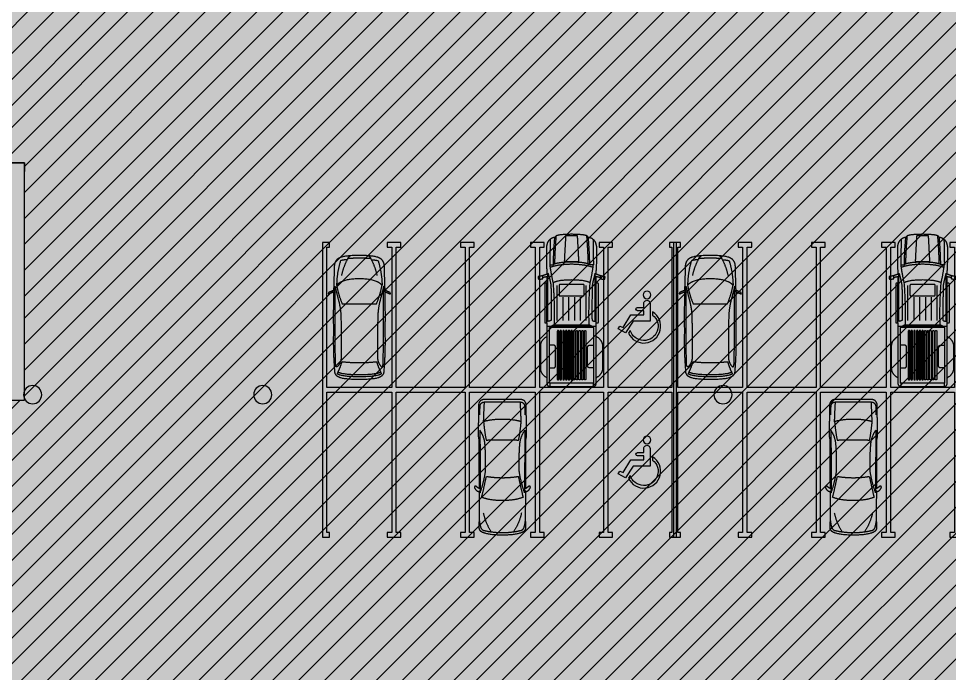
# Model space of a CAD drawing. Header units: metres. Extents: x 202 to 188551, y -77 to 23715.
# Drawn here: x 185257.68 to 185290.04, y 20878.57 to 20901.32 of the extents above; entities that cross this region are included whole.
import ezdxf

# ---------------------------------------------------------------- set-up
doc = ezdxf.new("R2010")
doc.units = ezdxf.units.M
for name, pattern in [('Public', [0]), ('Style Black Lines', [0]), ('Style Grey Lines', [0]), ('Style_30', [0]), ('Wall Style 01', [0])]:
    doc.linetypes.add(name, pattern=pattern)
for name, color, linetype, true_color in [('COLON', 5, 'Continuous', 0x0000ff), ('Import', 7, 'Continuous', 0xff1493), ('Import - Page 1', 7, 'Continuous', 0xff1493), ('Imported blocks_1', 7, 'Continuous', 0xc57dd9), ('Walls', 7, 'Continuous', 0x68db4c), ('Zoning', 7, 'Continuous', 0x47d2e2)]:
    doc.layers.add(name, color=color, linetype=linetype, true_color=true_color)

# ---------------------------------------------------------------- blocks, each defined once
blk = doc.blocks.new('Two rows parking A')
at = {"layer": 'Imported blocks_1', "linetype": 'Style Black Lines'}
blk.add_lwpolyline([(-5.995, 4.817), (-5.909, 4.817), (-5.909, 4.977), (-6.155, 4.977), (-6.155, -5.263), (-5.909, -5.263), (-5.909, -5.103), (-5.995, -5.103), (-5.995, -0.223), (-3.745, -0.223), (-3.745, -5.103), (-3.9, -5.103), (-3.9, -5.263), (-3.43, -5.263), (-3.43, -5.103), (-3.585, -5.103), (-3.585, -0.223), (-1.194, -0.223), (-1.194, -5.103), (-1.349, -5.103), (-1.349, -5.263), (-0.879, -5.263), (-0.879, -5.103), (-1.034, -5.103), (-1.034, -0.223), (1.241, -0.223), (1.241, -5.103), (1.086, -5.103), (1.086, -5.263), (1.556, -5.263), (1.556, -5.103), (1.401, -5.103), (1.401, -0.223), (3.618, -0.223), (3.618, -5.103), (3.463, -5.103), (3.463, -5.263), (3.933, -5.263), (3.933, -5.103), (3.778, -5.103), (3.778, -0.223), (5.995, -0.223), (5.995, -5.103), (5.909, -5.103), (5.909, -5.263), (6.155, -5.263), (6.155, 4.977), (5.909, 4.977), (5.909, 4.817), (5.995, 4.817), (5.995, -0.063), (3.778, -0.063), (3.778, 4.817), (3.933, 4.817), (3.933, 4.977), (3.463, 4.977), (3.463, 4.817), (3.618, 4.817), (3.618, -0.063), (1.401, -0.063), (1.401, 4.817), (1.556, 4.817), (1.556, 4.977), (1.086, 4.977), (1.086, 4.817), (1.241, 4.817), (1.241, -0.063), (-1.034, -0.063), (-1.034, 4.817), (-0.879, 4.817), (-0.879, 4.977), (-1.349, 4.977), (-1.349, 4.817), (-1.194, 4.817), (-1.194, -0.063), (-3.585, -0.063), (-3.585, 4.817), (-3.43, 4.817), (-3.43, 4.977), (-3.9, 4.977), (-3.9, 4.817), (-3.745, 4.817), (-3.745, -0.063), (-5.995, -0.063), (-5.995, 4.817)], close=True, dxfattribs=at)
at = {"layer": 'Imported blocks_1', "linetype": 'Style Grey Lines'}
for points in [[(1.512, 3.77), (1.508, 3.796)], [(1.653, 3.877), (1.667, 3.882)], [(1.653, 3.799), (1.675, 3.803)], [(3.366, 3.799), (3.344, 3.803)], [(3.366, 3.877), (3.352, 3.882)], [(3.507, 3.77), (3.511, 3.796)], [(2.003, 2.264), (2.003, 3.485)], [(3.016, 2.264), (3.016, 3.485)], [(2.21, 3.075), (2.21, 2.264)], [(2.406, 3.075), (2.406, 2.264)], [(2.613, 3.075), (2.613, 2.264)], [(2.809, 3.075), (2.809, 2.264)], [(5.237, 2.862), (5.237, 2.243), (4.645, 2.243), (4.385, 1.835), (4.132, 1.976), (4.187, 2.074), (4.301, 2.03), (4.575, 2.467), (5.022, 2.467), (5.022, 2.606), (4.802, 2.606)], [(4.802, 2.719), (5.02, 2.719), (5.02, 2.862)], [(5.327, 2.567), (5.327, 2.458)], [(1.651, 1.708), (1.651, 0.281)], [(2.013, 1.891), (2.013, 0.234)], [(2.066, 0.234), (2.066, 1.891)], [(2.105, 1.891), (2.105, 0.234)], [(2.159, 0.234), (2.159, 1.891)], [(2.204, 1.891), (2.204, 0.234)], [(2.258, 0.234), (2.258, 1.891)], [(2.299, 1.891), (2.299, 0.234)], [(2.352, 0.234), (2.352, 1.891)], [(2.392, 1.891), (2.392, 0.234)], [(2.445, 0.234), (2.445, 1.891)], [(2.483, 1.891), (2.483, 0.234)], [(2.536, 0.234), (2.536, 1.891)], [(2.574, 0.234), (2.574, 1.891)], [(2.627, 1.891), (2.627, 0.234)], [(2.667, 0.234), (2.667, 1.891)], [(2.72, 1.891), (2.72, 0.234)], [(2.761, 0.234), (2.761, 1.891)], [(2.815, 1.891), (2.815, 0.234)], [(2.86, 0.234), (2.86, 1.891)], [(2.914, 1.891), (2.914, 0.234)], [(2.953, 0.234), (2.953, 1.891)], [(3.006, 1.891), (3.006, 0.234)], [(3.368, 0.281), (3.368, 1.708)], [(4.549, 1.926), (4.489, 1.831)], [(1.757, 0.086), (1.757, -0.025)], [(3.262, 0.086), (3.262, -0.025)], [(5.237, -2.178), (5.237, -2.797), (4.645, -2.797), (4.385, -3.205), (4.132, -3.064), (4.187, -2.966), (4.301, -3.01), (4.575, -2.573), (5.022, -2.573), (5.022, -2.434), (4.802, -2.434)], [(4.802, -2.321), (5.02, -2.321), (5.02, -2.178)], [(5.327, -2.473), (5.327, -2.582)], [(4.549, -3.114), (4.489, -3.209)]]:
    blk.add_lwpolyline(points, dxfattribs=at)
for points in [[(5.265, 3.158, 1), (4.999, 3.158, 1), (5.265, 3.158)], [(5.265, -1.882, 1), (4.999, -1.882, 1), (5.265, -1.882)]]:
    blk.add_lwpolyline(points, format="xyb", close=True, dxfattribs=at)
for points in [[(4.726, 2.701), (4.726, 2.701)], [(4.726, -2.339), (4.726, -2.339)]]:
    blk.add_lwpolyline(points, close=True, dxfattribs=at)
at = {"layer": 'Imported blocks_1'}
for points, degree in [([(1.928, 4.234), (1.938, 4.744), (1.981, 5.213)], 2), ([(1.981, 5.213), (1.952, 5.188), (1.929, 5.156)], 2), ([(2.51, 5.263), (2.123, 5.263), (1.981, 5.213)], 2), ([(2.301, 5.189), (2.278, 4.765), (2.256, 4.342)], 2), ([(2.326, 5.214), (2.301, 5.214), (2.301, 5.189)], 2), ([(2.693, 5.214), (2.51, 5.214), (2.326, 5.214)], 2), ([(3.038, 5.213), (2.896, 5.263), (2.51, 5.263)], 2), ([(2.718, 5.189), (2.718, 5.214), (2.693, 5.214)], 2), ([(2.763, 4.342), (2.741, 4.765), (2.718, 5.189)], 2), ([(3.09, 5.156), (3.067, 5.188), (3.038, 5.213)], 2), ([(3.091, 4.234), (3.081, 4.744), (3.038, 5.213)], 2), ([(1.687, 5.006), (1.631, 4.891), (1.633, 4.763)], 2), ([(1.929, 5.156), (1.774, 5.136), (1.687, 5.006)], 2), ([(1.765, 5.089), (1.758, 4.647), (1.751, 4.205)], 2), ([(1.879, 4.208), (1.883, 4.683), (1.929, 5.156)], 2), ([(3.141, 4.208), (3.136, 4.683), (3.09, 5.156)], 2), ([(3.332, 5.006), (3.245, 5.136), (3.09, 5.156)], 2), ([(3.254, 5.089), (3.261, 4.647), (3.268, 4.205)], 2), ([(3.386, 4.763), (3.388, 4.891), (3.332, 5.006)], 2), ([(1.633, 4.763), (1.633, 4.001), (1.653, 3.999)], 2), ([(3.366, 3.999), (3.386, 4.001), (3.386, 4.763)], 2), ([(-5.728, 4.239), (-5.756, 4.106), (-5.744, 3.971)], 2), ([(-5.594, 4.425), (-5.701, 4.361), (-5.728, 4.239)], 2), ([(-5.526, 4.344), (-5.653, 3.929), (-5.66, 3.495)], 2), ([(-4.87, 4.528), (-5.446, 4.528), (-5.594, 4.425)], 2), ([(-5.288, 4.381), (-5.41, 4.379), (-5.526, 4.344)], 2), ([(-5.482, 3.828), (-5.42, 4.138), (-5.27, 4.415)], 2), ([(-5.27, 4.415), (-5.243, 4.476), (-5.191, 4.517)], 2), ([(-4.87, 4.435), (-5.07, 4.435), (-5.27, 4.415)], 2), ([(-4.146, 4.425), (-4.294, 4.528), (-4.87, 4.528)], 2), ([(-4.47, 4.415), (-4.669, 4.435), (-4.87, 4.435)], 2), ([(-4.548, 4.517), (-4.497, 4.476), (-4.47, 4.415)], 2), ([(-4.47, 4.415), (-4.319, 4.138), (-4.258, 3.828)], 2), ([(-4.452, 4.381), (-4.33, 4.379), (-4.213, 4.344)], 2), ([(-4.213, 4.344), (-4.087, 3.929), (-4.079, 3.495)], 2), ([(-4.011, 4.239), (-4.038, 4.361), (-4.146, 4.425)], 2), ([(-3.996, 3.971), (-3.984, 4.106), (-4.011, 4.239)], 2), ([(1.751, 4.205), (1.815, 4.204), (1.879, 4.208)], 2), ([(2.51, 4.221), (2.088, 4.221), (1.763, 4.116)], 2), ([(1.928, 4.234), (1.9, 4.227), (1.879, 4.208)], 2), ([(2.51, 4.296), (2.125, 4.296), (1.928, 4.234)], 2), ([(2.256, 4.342), (2.256, 4.317), (2.281, 4.317)], 2), ([(2.281, 4.317), (2.51, 4.317), (2.738, 4.317)], 2), ([(3.091, 4.234), (2.894, 4.296), (2.51, 4.296)], 2), ([(3.256, 4.116), (2.931, 4.221), (2.51, 4.221)], 2), ([(2.738, 4.317), (2.763, 4.317), (2.763, 4.342)], 2), ([(3.141, 4.208), (3.119, 4.227), (3.091, 4.234)], 2), ([(3.268, 4.205), (3.204, 4.204), (3.141, 4.208)], 2), ([(-5.744, 3.971), (-5.757, 3.641), (-5.764, 3.312)], 2), ([(-3.975, 3.312), (-3.983, 3.641), (-3.996, 3.971)], 2), ([(1.653, 3.999), (1.653, 3.938), (1.653, 3.877)], 2), ([(1.686, 2.239), (1.684, 3.078), (1.686, 3.917)], 2), ([(1.686, 3.917), (1.756, 3.704), (1.792, 3.484)], 2), ([(1.751, 4.205), (1.791, 3.888), (1.864, 3.578)], 2), ([(3.155, 3.578), (3.228, 3.888), (3.268, 4.205)], 2), ([(3.333, 3.917), (3.263, 3.704), (3.227, 3.484)], 2), ([(3.333, 2.239), (3.335, 3.078), (3.333, 3.917)], 2), ([(3.366, 3.877), (3.366, 3.938), (3.366, 3.999)], 2), ([(-4.87, 3.715), (-5.464, 3.715), (-5.66, 3.495)], 2), ([(-4.079, 3.495), (-4.275, 3.715), (-4.87, 3.715)], 2), ([(1.367, 3.801), (1.343, 3.797), (1.346, 3.773)], 2), ([(1.346, 3.773), (1.35, 3.747), (1.354, 3.72)], 2), ([(1.354, 3.72), (1.357, 3.697), (1.381, 3.7)], 2), ([(1.481, 3.817), (1.424, 3.809), (1.367, 3.801)], 2), ([(1.381, 3.7), (1.438, 3.708), (1.495, 3.716)], 2), ([(1.484, 3.817), (1.482, 3.817), (1.481, 3.817)], 2), ([(1.653, 3.877), (1.569, 3.847), (1.484, 3.817)], 2), ([(1.508, 3.796), (1.505, 3.817), (1.484, 3.817)], 2), ([(1.495, 3.716), (1.519, 3.72), (1.515, 3.744)], 2), ([(1.512, 3.77), (1.583, 3.784), (1.653, 3.799)], 2), ([(1.515, 3.744), (1.514, 3.757), (1.512, 3.77)], 2), ([(1.598, 3.56), (1.577, 3.56), (1.577, 3.539)], 2), ([(1.654, 3.56), (1.626, 3.56), (1.598, 3.56)], 2), ([(1.651, 2.185), (1.654, 2.872), (1.654, 3.56)], 2), ([(1.653, 3.799), (1.653, 3.679), (1.654, 3.56)], 2), ([(2.51, 3.676), (2.043, 3.676), (1.864, 3.578)], 2), ([(1.864, 3.578), (1.92, 2.847), (1.9, 2.114)], 2), ([(3.155, 3.578), (2.976, 3.676), (2.51, 3.676)], 2), ([(3.12, 2.114), (3.099, 2.847), (3.155, 3.578)], 2), ([(3.535, 3.817), (3.45, 3.847), (3.366, 3.877)], 2), ([(3.366, 3.56), (3.366, 3.679), (3.366, 3.799)], 2), ([(3.366, 3.799), (3.436, 3.784), (3.507, 3.77)], 2), ([(3.421, 3.56), (3.393, 3.56), (3.366, 3.56)], 2), ([(3.368, 2.185), (3.365, 2.872), (3.366, 3.56)], 2), ([(3.442, 3.539), (3.442, 3.56), (3.421, 3.56)], 2), ([(3.504, 3.744), (3.5, 3.72), (3.524, 3.716)], 2), ([(3.507, 3.77), (3.505, 3.757), (3.504, 3.744)], 2), ([(3.511, 3.796), (3.514, 3.817), (3.535, 3.817)], 2), ([(3.524, 3.716), (3.581, 3.708), (3.638, 3.7)], 2), ([(3.538, 3.817), (3.537, 3.817), (3.535, 3.817)], 2), ([(3.652, 3.801), (3.595, 3.809), (3.538, 3.817)], 2), ([(3.638, 3.7), (3.662, 3.697), (3.665, 3.72)], 2), ([(3.673, 3.773), (3.676, 3.797), (3.652, 3.801)], 2), ([(3.665, 3.72), (3.669, 3.747), (3.673, 3.773)], 2), ([(-5.933, 3.243), (-5.948, 3.224), (-5.948, 3.2)], 2), ([(-5.936, 3.192), (-5.852, 3.233), (-5.765, 3.264)], 2), ([(-5.764, 3.312), (-5.85, 3.28), (-5.933, 3.243)], 2), ([(-5.765, 3.264), (-5.78, 2.567), (-5.771, 1.871)], 2), ([(-5.765, 3.264), (-5.752, 3.269), (-5.738, 3.273)], 2), ([(-5.741, 3.32), (-5.753, 3.316), (-5.764, 3.312)], 2), ([(-5.729, 3.297), (-5.73, 3.311), (-5.741, 3.32)], 2), ([(-5.738, 3.273), (-5.728, 3.283), (-5.729, 3.297)], 2), ([(-5.706, 2.157), (-5.706, 2.809), (-5.719, 3.461)], 2), ([(-5.719, 3.461), (-5.647, 3.181), (-5.576, 2.9)], 2), ([(-5.66, 3.495), (-5.598, 3.16), (-5.465, 2.847)], 2), ([(-4.275, 2.847), (-4.142, 3.16), (-4.079, 3.495)], 2), ([(-4.021, 3.461), (-4.093, 3.181), (-4.164, 2.9)], 2), ([(-4.033, 2.157), (-4.034, 2.809), (-4.021, 3.461)], 2), ([(-4.011, 3.297), (-4.01, 3.311), (-3.999, 3.32)], 2), ([(-4.002, 3.273), (-4.012, 3.283), (-4.011, 3.297)], 2), ([(-3.974, 3.264), (-3.988, 3.269), (-4.002, 3.273)], 2), ([(-3.999, 3.32), (-3.987, 3.316), (-3.975, 3.312)], 2), ([(-3.806, 3.243), (-3.89, 3.28), (-3.975, 3.312)], 2), ([(-3.969, 1.871), (-3.96, 2.567), (-3.974, 3.264)], 2), ([(-3.974, 3.264), (-3.887, 3.233), (-3.804, 3.192)], 2), ([(-3.791, 3.2), (-3.791, 3.224), (-3.806, 3.243)], 2), ([(1.577, 3.539), (1.577, 2.872), (1.577, 2.206)], 2), ([(1.792, 3.484), (1.806, 2.879), (1.799, 2.275)], 2), ([(2.105, 3.517), (2.072, 3.517), (2.072, 3.484)], 2), ([(2.072, 3.484), (2.072, 3.32), (2.072, 3.155)], 2), ([(2.914, 3.517), (2.51, 3.517), (2.105, 3.517)], 2), ([(2.947, 3.484), (2.947, 3.517), (2.914, 3.517)], 2), ([(2.947, 3.155), (2.947, 3.32), (2.947, 3.484)], 2), ([(3.227, 3.484), (3.213, 2.879), (3.22, 2.275)], 2), ([(3.442, 2.206), (3.442, 2.872), (3.442, 3.539)], 2), ([(-5.948, 3.2), (-5.948, 3.195), (-5.944, 3.193)], 2), ([(-5.944, 3.193), (-5.94, 3.19), (-5.936, 3.192)], 2), ([(-3.804, 3.192), (-3.8, 3.19), (-3.796, 3.193)], 2), ([(-3.796, 3.193), (-3.791, 3.195), (-3.791, 3.2)], 2), ([(2.072, 3.155), (2.072, 3.122), (2.105, 3.122)], 2), ([(2.105, 3.122), (2.51, 3.122), (2.914, 3.122)], 2), ([(2.914, 3.122), (2.947, 3.122), (2.947, 3.155)], 2), ([(5.02, 2.862), (5.02, 2.901), (5.04, 2.936), (5.074, 2.956)], 3), ([(5.074, 2.956), (5.108, 2.976), (5.148, 2.976), (5.183, 2.956)], 3), ([(5.183, 2.956), (5.217, 2.936), (5.237, 2.901), (5.237, 2.862)], 3), ([(-5.576, 2.9), (-5.51, 2.62), (-5.508, 2.332)], 2), ([(-5.465, 2.847), (-4.87, 2.847), (-4.275, 2.847)], 2), ([(-4.164, 2.9), (-4.229, 2.62), (-4.231, 2.332)], 2), ([(4.746, 2.662), (4.746, 2.695), (4.77, 2.719), (4.802, 2.719)], 3), ([(4.802, 2.606), (4.77, 2.606), (4.746, 2.63), (4.746, 2.662)], 3), ([(-5.508, 2.332), (-5.499, 1.651), (-5.502, 0.971)], 2), ([(-4.231, 2.332), (-4.24, 1.651), (-4.238, 0.971)], 2), ([(1.799, 2.275), (1.748, 2.242), (1.686, 2.239)], 2), ([(3.22, 2.275), (3.272, 2.242), (3.333, 2.239)], 2), ([(5.591, 1.938), (5.649, 2.189), (5.547, 2.432), (5.327, 2.567)], 3), ([(5.327, 2.458), (5.499, 2.323), (5.561, 2.108), (5.487, 1.902)], 3), ([(-5.695, 0.76), (-5.717, 1.458), (-5.706, 2.157)], 2), ([(-4.045, 0.76), (-4.023, 1.458), (-4.033, 2.157)], 2), ([(1.577, 2.206), (1.577, 2.185), (1.598, 2.185)], 2), ([(1.598, 2.185), (1.624, 2.185), (1.651, 2.185)], 2), ([(1.651, 2.185), (1.651, 2.113), (1.651, 2.04)], 2), ([(1.675, 2.064), (1.651, 2.064), (1.651, 2.04)], 2), ([(1.651, 2.04), (1.651, 2.04), (1.651, 2.04)], 2), ([(1.651, 2.04), (1.651, 1.874), (1.651, 1.708)], 2), ([(3.344, 2.064), (2.51, 2.064), (1.675, 2.064)], 2), ([(1.745, 2.01), (1.745, 2.032), (1.769, 2.032)], 2), ([(1.745, 0.098), (1.745, 1.054), (1.745, 2.01)], 2), ([(1.769, 2.032), (2.51, 2.032), (3.25, 2.032)], 2), ([(1.9, 2.114), (1.851, 2.092), (1.805, 2.064)], 2), ([(1.9, 2.114), (2.205, 2.116), (2.51, 2.116)], 2), ([(2.51, 2.116), (2.815, 2.116), (3.12, 2.114)], 2), ([(3.214, 2.064), (3.168, 2.092), (3.12, 2.114)], 2), ([(3.25, 2.032), (3.274, 2.032), (3.274, 2.01)], 2), ([(3.274, 2.01), (3.274, 1.054), (3.274, 0.098)], 2), ([(3.368, 2.04), (3.368, 2.064), (3.344, 2.064)], 2), ([(3.368, 2.04), (3.368, 2.113), (3.368, 2.185)], 2), ([(3.368, 2.185), (3.395, 2.185), (3.421, 2.185)], 2), ([(3.368, 2.04), (3.368, 2.04), (3.368, 2.04)], 2), ([(3.368, 1.708), (3.368, 1.874), (3.368, 2.04)], 2), ([(3.421, 2.185), (3.442, 2.185), (3.442, 2.206)], 2), ([(-5.771, 1.871), (-5.787, 1.18), (-5.73, 0.491)], 2), ([(-4.01, 0.491), (-3.952, 1.18), (-3.969, 1.871)], 2), ([(1.651, 1.708), (1.423, 1.583), (1.423, 1.374)], 2), ([(2.039, 1.918), (2.013, 1.918), (2.013, 1.891)], 2), ([(2.066, 1.891), (2.066, 1.918), (2.039, 1.918)], 2), ([(2.132, 1.918), (2.105, 1.918), (2.105, 1.891)], 2), ([(2.159, 1.891), (2.159, 1.918), (2.132, 1.918)], 2), ([(2.231, 1.918), (2.204, 1.918), (2.204, 1.891)], 2), ([(2.258, 1.891), (2.258, 1.918), (2.231, 1.918)], 2), ([(2.326, 1.918), (2.299, 1.918), (2.299, 1.891)], 2), ([(2.352, 1.891), (2.352, 1.918), (2.326, 1.918)], 2), ([(2.418, 1.918), (2.392, 1.918), (2.392, 1.891)], 2), ([(2.445, 1.891), (2.445, 1.918), (2.418, 1.918)], 2), ([(2.51, 1.918), (2.483, 1.918), (2.483, 1.891)], 2), ([(2.536, 1.891), (2.536, 1.918), (2.51, 1.918)], 2), ([(2.574, 1.891), (2.574, 1.918), (2.601, 1.918)], 2), ([(2.601, 1.918), (2.627, 1.918), (2.627, 1.891)], 2), ([(2.667, 1.891), (2.667, 1.918), (2.693, 1.918)], 2), ([(2.693, 1.918), (2.72, 1.918), (2.72, 1.891)], 2), ([(2.761, 1.891), (2.761, 1.918), (2.788, 1.918)], 2), ([(2.788, 1.918), (2.815, 1.918), (2.815, 1.891)], 2), ([(2.86, 1.891), (2.86, 1.918), (2.887, 1.918)], 2), ([(2.887, 1.918), (2.914, 1.918), (2.914, 1.891)], 2), ([(2.953, 1.891), (2.953, 1.918), (2.98, 1.918)], 2), ([(2.98, 1.918), (3.006, 1.918), (3.006, 1.891)], 2), ([(3.596, 1.374), (3.596, 1.583), (3.368, 1.708)], 2), ([(4.489, 1.831), (4.594, 1.596), (4.822, 1.463), (5.079, 1.488)], 3), ([(5.01, 1.575), (4.791, 1.581), (4.613, 1.716), (4.549, 1.926)], 3), ([(5.487, 1.902), (5.413, 1.696), (5.228, 1.569), (5.01, 1.575)], 3), ([(5.079, 1.488), (5.335, 1.513), (5.533, 1.687), (5.591, 1.938)], 3), ([(1.423, 1.374), (1.423, 0.995), (1.423, 0.615)], 2), ([(1.878, 1.408), (1.811, 1.408), (1.745, 1.408)], 2), ([(1.954, 1.332), (1.954, 1.408), (1.878, 1.408)], 2), ([(1.954, 0.7), (1.954, 1.016), (1.954, 1.332)], 2), ([(3.065, 1.332), (3.065, 1.408), (3.141, 1.408)], 2), ([(3.065, 0.7), (3.065, 1.016), (3.065, 1.332)], 2), ([(3.141, 1.408), (3.208, 1.408), (3.274, 1.408)], 2), ([(3.596, 0.615), (3.596, 0.995), (3.596, 1.374)], 2), ([(-5.622, 0.676), (-5.69, 0.617), (-5.695, 0.76)], 2), ([(-5.638, 0.413), (-5.535, 0.618), (-5.47, 0.839)], 2), ([(-5.502, 0.971), (-5.508, 0.802), (-5.622, 0.676)], 2), ([(-5.47, 0.839), (-5.171, 0.803), (-4.87, 0.803)], 2), ([(-4.87, 0.803), (-4.569, 0.803), (-4.27, 0.839)], 2), ([(-4.27, 0.839), (-4.205, 0.618), (-4.101, 0.413)], 2), ([(-4.238, 0.971), (-4.231, 0.802), (-4.118, 0.676)], 2), ([(-4.118, 0.676), (-4.05, 0.617), (-4.045, 0.76)], 2), ([(1.878, 0.624), (1.954, 0.624), (1.954, 0.7)], 2), ([(3.141, 0.624), (3.065, 0.624), (3.065, 0.7)], 2), ([(-5.73, 0.491), (-5.726, 0.383), (-5.629, 0.334)], 2), ([(-4.87, 0.311), (-5.488, 0.311), (-5.638, 0.413)], 2), ([(-5.629, 0.334), (-5.49, 0.226), (-4.87, 0.226)], 2), ([(-5.606, 0.479), (-5.451, 0.392), (-4.87, 0.392)], 2), ([(-4.87, 0.392), (-4.289, 0.392), (-4.133, 0.479)], 2), ([(-4.101, 0.413), (-4.251, 0.311), (-4.87, 0.311)], 2), ([(-4.87, 0.226), (-4.25, 0.226), (-4.111, 0.334)], 2), ([(-4.111, 0.334), (-4.014, 0.383), (-4.01, 0.491)], 2), ([(1.423, 0.615), (1.423, 0.406), (1.651, 0.281)], 2), ([(1.745, 0.624), (1.811, 0.624), (1.878, 0.624)], 2), ([(3.274, 0.624), (3.208, 0.624), (3.141, 0.624)], 2), ([(3.368, 0.281), (3.596, 0.406), (3.596, 0.615)], 2), ([(1.651, 0.281), (1.651, 0.19), (1.651, 0.099)], 2), ([(1.651, 0.099), (1.651, -0.026), (1.776, -0.026)], 2), ([(1.757, 0.086), (1.745, 0.086), (1.745, 0.098)], 2), ([(3.262, 0.086), (2.51, 0.086), (1.757, 0.086)], 2), ([(2.013, 0.234), (2.013, 0.207), (2.039, 0.207)], 2), ([(2.039, 0.207), (2.066, 0.207), (2.066, 0.234)], 2), ([(2.105, 0.234), (2.105, 0.207), (2.132, 0.207)], 2), ([(2.132, 0.207), (2.159, 0.207), (2.159, 0.234)], 2), ([(2.204, 0.234), (2.204, 0.207), (2.231, 0.207)], 2), ([(2.231, 0.207), (2.258, 0.207), (2.258, 0.234)], 2), ([(2.299, 0.234), (2.299, 0.207), (2.326, 0.207)], 2), ([(2.326, 0.207), (2.352, 0.207), (2.352, 0.234)], 2), ([(2.392, 0.234), (2.392, 0.207), (2.418, 0.207)], 2), ([(2.418, 0.207), (2.445, 0.207), (2.445, 0.234)], 2), ([(2.483, 0.234), (2.483, 0.207), (2.51, 0.207)], 2), ([(2.51, 0.207), (2.536, 0.207), (2.536, 0.234)], 2), ([(2.601, 0.207), (2.574, 0.207), (2.574, 0.234)], 2), ([(2.627, 0.234), (2.627, 0.207), (2.601, 0.207)], 2), ([(2.693, 0.207), (2.667, 0.207), (2.667, 0.234)], 2), ([(2.72, 0.234), (2.72, 0.207), (2.693, 0.207)], 2), ([(2.788, 0.207), (2.761, 0.207), (2.761, 0.234)], 2), ([(2.815, 0.234), (2.815, 0.207), (2.788, 0.207)], 2), ([(2.887, 0.207), (2.86, 0.207), (2.86, 0.234)], 2), ([(2.914, 0.234), (2.914, 0.207), (2.887, 0.207)], 2), ([(2.98, 0.207), (2.953, 0.207), (2.953, 0.234)], 2), ([(3.006, 0.234), (3.006, 0.207), (2.98, 0.207)], 2), ([(3.243, -0.026), (3.368, -0.026), (3.368, 0.099)], 2), ([(3.274, 0.098), (3.274, 0.086), (3.262, 0.086)], 2), ([(3.368, 0.099), (3.368, 0.19), (3.368, 0.281)], 2), ([(1.776, -0.026), (2.51, -0.026), (3.243, -0.026)], 2), ([(-0.498, -0.475), (-0.711, -0.476), (-0.724, -0.675)], 2), ([(-0.468, -0.572), (-0.685, -0.569), (-0.685, -0.735)], 2), ([(-0.549, -1.248), (-0.541, -0.946), (-0.52, -0.576)], 2), ([(0.705, -0.475), (0.104, -0.475), (-0.498, -0.475)], 2), ([(0.675, -0.572), (0.104, -0.572), (-0.468, -0.572)], 2), ([(0.893, -0.735), (0.893, -0.569), (0.675, -0.572)], 2), ([(0.932, -0.675), (0.918, -0.476), (0.705, -0.475)], 2), ([(0.757, -1.248), (0.748, -0.946), (0.728, -0.576)], 2), ([(-0.724, -0.675), (-0.731, -1.185), (-0.738, -1.694)], 2), ([(-0.685, -0.735), (-0.688, -0.874), (-0.688, -1.013)], 2), ([(0.895, -1.013), (0.895, -0.874), (0.893, -0.735)], 2), ([(0.945, -1.694), (0.938, -1.185), (0.932, -0.675)], 2), ([(0.104, -1.167), (-0.274, -1.167), (-0.549, -1.248)], 2), ([(-0.549, -1.248), (-0.523, -1.571), (-0.461, -1.89)], 2), ([(0.757, -1.248), (0.481, -1.167), (0.104, -1.167)], 2), ([(0.669, -1.89), (0.731, -1.571), (0.757, -1.248)], 2), ([(-0.505, -1.997), (-0.536, -1.753), (-0.678, -1.546)], 2), ([(-0.678, -1.546), (-0.67, -2.564), (-0.668, -3.583)], 2), ([(0.713, -1.997), (0.744, -1.753), (0.885, -1.546)], 2), ([(0.885, -1.546), (0.877, -2.564), (0.876, -3.583)], 2), ([(-0.738, -1.694), (-0.737, -1.785), (-0.713, -1.873)], 2), ([(-0.713, -1.873), (-0.71, -2.721), (-0.708, -3.568)], 2), ([(-0.461, -1.89), (-0.336, -1.877), (0.104, -1.877)], 2), ([(0.104, -1.877), (0.543, -1.877), (0.669, -1.89)], 2), ([(0.915, -3.568), (0.917, -2.721), (0.92, -1.873)], 2), ([(0.92, -1.873), (0.944, -1.785), (0.945, -1.694)], 2), ([(-0.486, -3.005), (-0.465, -2.501), (-0.505, -1.997)], 2), ([(0.693, -3.005), (0.672, -2.501), (0.713, -1.997)], 2), ([(5.02, -2.178), (5.02, -2.139), (5.04, -2.104), (5.074, -2.084)], 3), ([(5.074, -2.084), (5.108, -2.064), (5.148, -2.064), (5.183, -2.084)], 3), ([(5.183, -2.084), (5.217, -2.104), (5.237, -2.139), (5.237, -2.178)], 3), ([(4.746, -2.378), (4.746, -2.345), (4.77, -2.321), (4.802, -2.321)], 3), ([(4.802, -2.434), (4.77, -2.434), (4.746, -2.41), (4.746, -2.378)], 3), ([(5.591, -3.102), (5.649, -2.851), (5.547, -2.608), (5.327, -2.473)], 3), ([(5.327, -2.582), (5.499, -2.717), (5.561, -2.932), (5.487, -3.138)], 3), ([(-0.668, -3.716), (-0.545, -3.368), (-0.486, -3.005)], 2), ([(-0.617, -3.876), (-0.528, -3.514), (-0.452, -3.149)], 2), ([(-0.452, -3.149), (-0.177, -3.195), (0.104, -3.195)], 2), ([(0.104, -3.195), (0.384, -3.195), (0.659, -3.149)], 2), ([(0.659, -3.149), (0.735, -3.514), (0.824, -3.876)], 2), ([(0.876, -3.716), (0.752, -3.368), (0.693, -3.005)], 2), ([(4.489, -3.209), (4.594, -3.444), (4.822, -3.577), (5.079, -3.552)], 3), ([(5.01, -3.465), (4.791, -3.459), (4.613, -3.324), (4.549, -3.114)], 3), ([(5.487, -3.138), (5.413, -3.344), (5.228, -3.471), (5.01, -3.465)], 3), ([(5.079, -3.552), (5.335, -3.527), (5.533, -3.353), (5.591, -3.102)], 3), ([(-0.866, -3.503), (-0.874, -3.525), (-0.864, -3.548)], 2), ([(-0.865, -3.501), (-0.866, -3.502), (-0.866, -3.503)], 2), ([(-0.815, -3.493), (-0.844, -3.476), (-0.865, -3.501)], 2), ([(-0.864, -3.548), (-0.836, -3.617), (-0.768, -3.658)], 2), ([(-0.737, -3.555), (-0.775, -3.523), (-0.815, -3.493)], 2), ([(-0.708, -3.568), (-0.723, -3.564), (-0.737, -3.555)], 2), ([(0.944, -3.555), (0.931, -3.564), (0.915, -3.568)], 2), ([(1.022, -3.493), (0.982, -3.523), (0.944, -3.555)], 2), ([(0.975, -3.658), (1.044, -3.617), (1.072, -3.548)], 2), ([(1.072, -3.501), (1.051, -3.476), (1.022, -3.493)], 2), ([(1.073, -3.503), (1.073, -3.502), (1.072, -3.501)], 2), ([(1.072, -3.548), (1.082, -3.525), (1.073, -3.503)], 2), ([(-0.768, -3.658), (-0.74, -3.676), (-0.707, -3.667)], 2), ([(-0.708, -3.568), (-0.691, -3.573), (-0.675, -3.572)], 2), ([(-0.707, -3.667), (-0.683, -3.66), (-0.668, -3.641)], 2), ([(-0.707, -3.667), (-0.706, -4.138), (-0.704, -4.608)], 2), ([(-0.675, -3.572), (-0.652, -3.605), (-0.668, -3.641)], 2), ([(-0.668, -3.641), (-0.668, -3.678), (-0.668, -3.716)], 2), ([(0.104, -3.991), (-0.331, -3.991), (-0.617, -3.876)], 2), ([(0.824, -3.876), (0.538, -3.991), (0.104, -3.991)], 2), ([(0.876, -3.641), (0.86, -3.605), (0.882, -3.572)], 2), ([(0.876, -3.641), (0.876, -3.678), (0.876, -3.716)], 2), ([(0.915, -3.667), (0.89, -3.66), (0.876, -3.641)], 2), ([(0.882, -3.572), (0.899, -3.573), (0.915, -3.568)], 2), ([(0.912, -4.608), (0.913, -4.138), (0.915, -3.667)], 2), ([(0.915, -3.667), (0.947, -3.676), (0.975, -3.658)], 2), ([(-0.56, -4.418), (-0.486, -4.772), (-0.282, -5.077)], 2), ([(0.767, -4.418), (0.694, -4.772), (0.489, -5.077)], 2), ([(-0.717, -4.758), (-0.72, -4.865), (-0.708, -4.972)], 2), ([(-0.695, -4.71), (-0.715, -4.731), (-0.717, -4.758)], 2), ([(-0.704, -4.608), (-0.702, -4.66), (-0.695, -4.71)], 2), ([(-0.695, -4.71), (-0.683, -4.81), (-0.655, -4.907)], 2), ([(0.863, -4.907), (0.89, -4.81), (0.903, -4.71)], 2), ([(0.903, -4.71), (0.909, -4.66), (0.912, -4.608)], 2), ([(0.924, -4.758), (0.922, -4.731), (0.903, -4.71)], 2), ([(0.915, -4.972), (0.927, -4.865), (0.924, -4.758)], 2), ([(-0.708, -4.972), (-0.696, -5.022), (-0.65, -5.051)], 2), ([(-0.655, -4.907), (-0.622, -5.022), (-0.497, -5.037)], 2), ([(-0.65, -5.051), (-0.455, -5.181), (0.104, -5.181)], 2), ([(-0.497, -5.037), (-0.201, -5.103), (0.104, -5.103)], 2), ([(0.104, -5.103), (0.408, -5.103), (0.704, -5.037)], 2), ([(0.104, -5.181), (0.663, -5.181), (0.858, -5.051)], 2), ([(0.704, -5.037), (0.83, -5.022), (0.863, -4.907)], 2), ([(0.858, -5.051), (0.903, -5.022), (0.915, -4.972)], 2)]:
    blk.add_open_spline(points, degree=degree, dxfattribs=at)

msp = doc.modelspace()

# ---------------------------------------------------------------- hatches: boundary and pattern name
at = {"layer": 'COLON', "transparency": 33554483}
h = msp.add_hatch(color=256, dxfattribs=at)
edge = h.paths.add_edge_path(flags=0)
edge.add_arc((185258.167, 20888.255), 0.315, 180, 360)
edge.add_arc((185258.167, 20888.255), 0.315, 0, 180)
edge.add_line((185257.852, 20888.255), (185257.852, 20888.255))
h = msp.add_hatch(color=256, dxfattribs=at)
edge = h.paths.add_edge_path(flags=0)
edge.add_arc((185266.167, 20888.255), 0.315, 180, 360)
edge.add_arc((185266.167, 20888.255), 0.315, 0, 180)
edge.add_line((185265.852, 20888.255), (185265.852, 20888.255))
h = msp.add_hatch(color=256, dxfattribs=at)
edge = h.paths.add_edge_path(flags=0)
edge.add_arc((185282.167, 20888.255), 0.315, 180, 360)
edge.add_arc((185282.167, 20888.255), 0.315, 0, 180)
edge.add_line((185281.852, 20888.255), (185281.852, 20888.255))
at = {"layer": 'Import'}
h = msp.add_hatch(dxfattribs=at)
h.set_pattern_fill('PATTERN_6', color=256, scale=10, style=0, pattern_type=2)
h.set_pattern_definition([(45, (0, 0), (-3.5355339, 3.5355339), []), (45, (0.9, 0), (-3.5355339, 3.5355339), []), (45, (1.8, 0), (-3.5355339, 3.5355339), []), (45, (2.7, 0), (-3.5355339, 3.5355339), []), (45, (3.6, 0), (-3.5355339, 3.5355339), []), (45, (4.5, 0), (-3.5355339, 3.5355339), []), (45, (5.4, 0), (-3.5355339, 3.5355339), []), (45, (6.3, 0), (-3.5355339, 3.5355339), [])])
h.paths.add_polyline_path([(185241.792, 20824.155), (185241.792, 20888.059), (185257.883, 20888.059), (185257.883, 20896.315), (185250.138, 20896.315), (185250.142, 20923.945), (185347.941, 20923.945), (185347.941, 20901.86), (185348.241, 20901.86), (185348.241, 20901.868), (185468.317, 20901.868), (185468.308, 20807.94), (185380.163, 20807.94), (185380.067, 20824.155), (185241.792, 20824.155)], flags=0)
edge = h.paths.add_edge_path(flags=0)
edge.add_line((185257.776, 20901.813), (185258.076, 20901.813))
edge.add_line((185258.076, 20901.813), (185258.076, 20901.815))
edge.add_line((185258.076, 20901.815), (185338.542, 20901.815))
edge.add_line((185338.542, 20901.815), (185338.542, 20914.783))
edge.add_arc((185330.101, 20890.427), 25.777, 70.884, 108.9214)
edge.add_arc((185310.134, 20920.202), 12.799, 204.6298, 335.0892, ccw=False)
edge.add_line((185298.5, 20914.868), (185257.792, 20914.868))
edge.add_line((185257.792, 20914.868), (185257.776, 20914.868))
edge.add_line((185257.776, 20914.868), (185257.776, 20901.813))
edge.add_line((185257.776, 20901.813), (185257.776, 20901.813))
at = {"layer": 'Walls', "transparency": 33554483}
for points in [[(185241.792, 20896.315), (185241.792, 20896.015), (185257.583, 20896.015), (185257.883, 20896.015), (185257.883, 20896.315), (185250.138, 20896.315), (185249.838, 20896.315), (185241.792, 20896.315)], [(185257.583, 20888.059), (185257.583, 20888.359), (185257.583, 20896.015), (185257.883, 20896.015), (185257.883, 20888.059), (185257.583, 20888.059)]]:
    msp.add_hatch(color=256, dxfattribs=at).paths.add_polyline_path(points, flags=0)
at = {"layer": 'Zoning', "transparency": 33554483}
msp.add_hatch(color=256, dxfattribs=at).paths.add_polyline_path([(185470.679, 20785.115), (185470.355, 21007.588), (185294.709, 21038.089), (185196.062, 21037.435), (185196.129, 20809.894), (185470.679, 20785.115)], flags=0)

# ---------------------------------------------------------------- linework, layer by layer
at = {"layer": 'COLON', "linetype": 'Style_30'}
for points in [[(185257.852, 20888.255, 1), (185258.482, 20888.255, 1), (185257.852, 20888.255)], [(185265.852, 20888.255, 1), (185266.482, 20888.255, 1), (185265.852, 20888.255)], [(185281.852, 20888.255, 1), (185282.482, 20888.255, 1), (185281.852, 20888.255)]]:
    msp.add_lwpolyline(points, format="xyb", close=True, dxfattribs=at)
at = {"layer": 'Import', "linetype": 'Public'}
msp.add_lwpolyline([(185241.792, 20824.155), (185241.792, 20888.059), (185257.883, 20888.059), (185257.883, 20896.315), (185250.138, 20896.315), (185250.142, 20923.945), (185347.941, 20923.945), (185347.941, 20901.86), (185348.241, 20901.86), (185348.241, 20901.868), (185468.317, 20901.868), (185468.308, 20807.94), (185380.163, 20807.94), (185380.067, 20824.155), (185241.792, 20824.155)], close=True, dxfattribs=at)
at = {"layer": 'Walls', "linetype": 'Wall Style 01'}
for points in [[(185250.138, 20896.315), (185257.883, 20896.315), (185257.883, 20896.015)], [(185257.583, 20888.059), (185257.883, 20888.059), (185257.883, 20896.015)]]:
    msp.add_lwpolyline(points, dxfattribs=at)

# ---------------------------------------------------------------- block references
at = {"layer": 'Import - Page 1'}
for p in [(185274.395, 20888.565), (185286.597, 20888.565)]:
    msp.add_blockref('Two rows parking A', p, dxfattribs=at)

doc.saveas('drawing.dxf')
